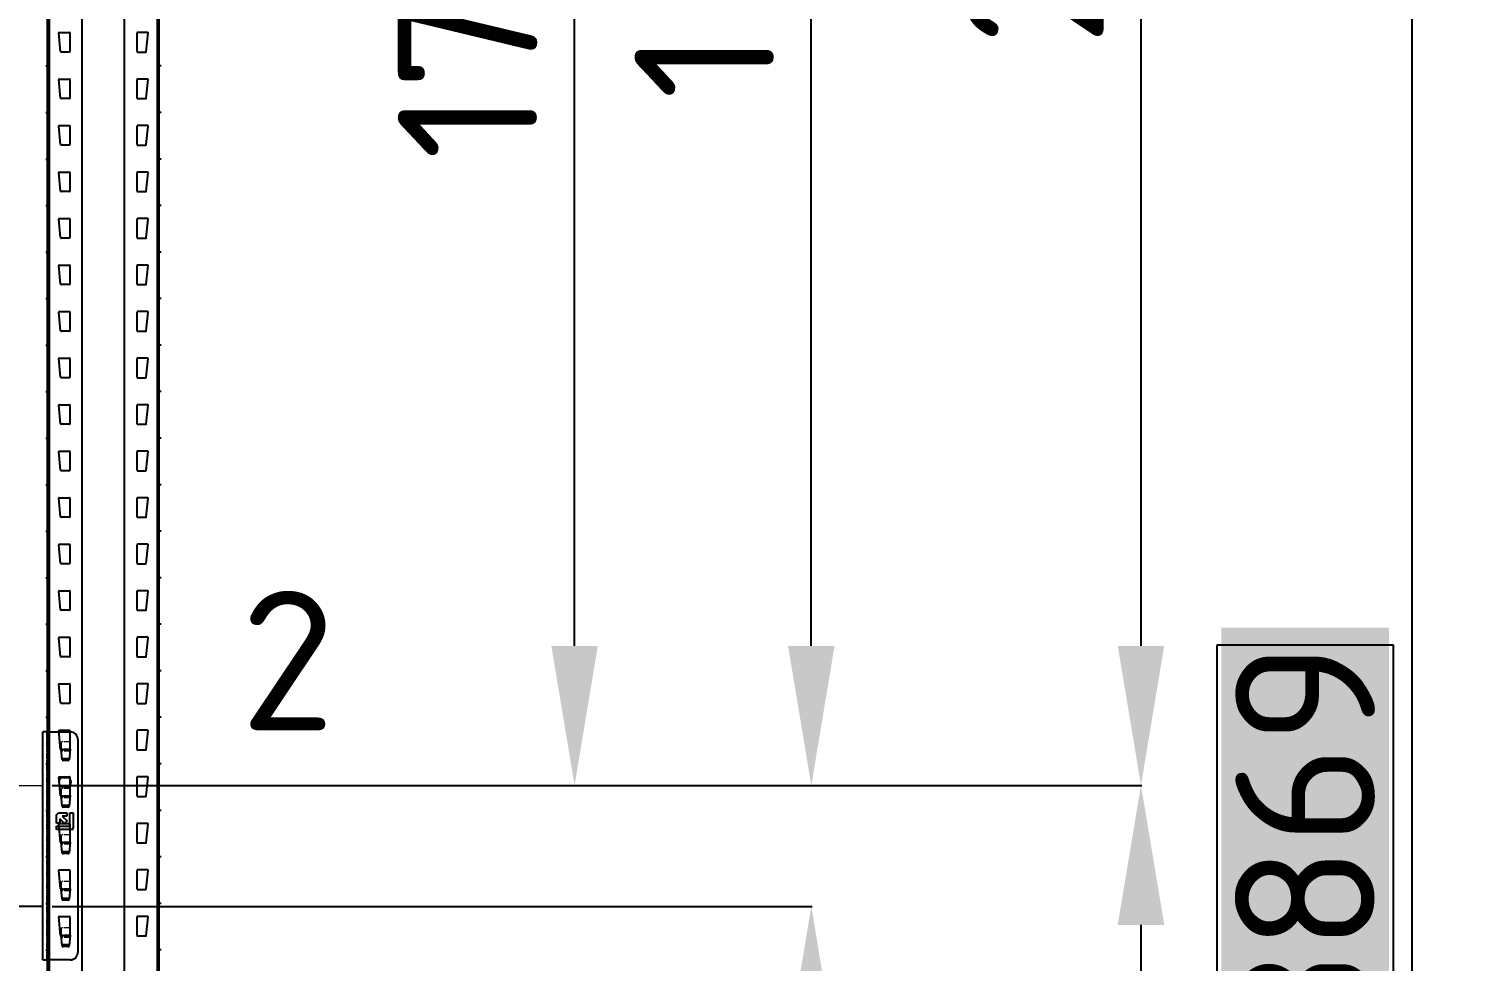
# Model space of a CAD drawing. Header units: millimetres. Extents: x 2140 to 223837, y 2113 to 170313.
# Drawn here: x 157122 to 158658, y 111532 to 112535 of the extents above; entities that cross this region are included whole.
import ezdxf

# ---------------------------------------------------------------- set-up
doc = ezdxf.new("R2010")
doc.units = ezdxf.units.MM
doc.linetypes.add('PHANTOM', pattern=[12.7, 6.35, -1.27, 1.27, -1.27, 1.27, -1.27])
doc.layers.add('0_ANNOT_Dimensions', color=7, linetype='Continuous')
doc.layers.add('2.Стойка', color=7, linetype='Continuous')
doc.layers.add('1.Балка', color=5, linetype='Continuous', lineweight=0)
doc.styles.get("Standard").update_dxf_attribs({"font": 'isocpeur.ttf'})
doc.dimstyles.new('150', dxfattribs={"dimtxt": 150, "dimasz": 150, "dimexe": 1, "dimexo": 10, "dimgap": 40, "dimtad": 1, "dimdec": 0, "dimzin": 0, "dimdsep": 46, "dimtxsty": 'Standard', "dimcen": 0.09, "dimadec": 0, "dimazin": 0, "dimtfac": 1, "dimtdec": 0, "dimtofl": 0, "dimtmove": 0, "dimatfit": 3, "dimfxl": 1, "dimtolj": 1, "dimtzin": 0, "dimarcsym": 0})
doc.dimstyles.new('150 (цвет)', dxfattribs={"dimtxt": 150, "dimasz": 150, "dimexe": 1, "dimexo": 10, "dimgap": -20, "dimtad": 1, "dimdec": 0, "dimzin": 0, "dimdsep": 46, "dimtxsty": 'Standard', "dimcen": 0.09, "dimadec": 0, "dimazin": 0, "dimtfac": 1, "dimtdec": 0, "dimtofl": 0, "dimtmove": 0, "dimatfit": 3, "dimfxl": 1, "dimtfill": 2, "dimtfillclr": 2, "dimtolj": 1, "dimtzin": 0, "dimarcsym": 0})

# ---------------------------------------------------------------- blocks, each defined once
blk = doc.blocks.new('*U494')
at = {"layer": '2.Стойка', "color": 0, "linetype": 'ByBlock'}
for p, q in [((-120, 0), (-120, 12200)), ((-118, 0), (-118, 12200)), ((-82.7, 0), (-82.7, 12200)), ((-37.3, 0), (-37.3, 12200)), ((-2, 0), (-2, 12200)), ((0, 0), (0, 12200)), ((-106.1, 2780.5), (-108, 2800.5)), ((-107.5, 2801), (-96.5, 2801)), ((-96, 2800.5), (-96, 2780.5)), ((-24, 2800.5), (-24, 2780.5)), ((-12.5, 2801), (-23.5, 2801)), ((-13.9, 2780.5), (-12, 2800.5)), ((-96.5, 2780), (-105.6, 2780)), ((-23.5, 2780), (-14.4, 2780)), ((-122, 2765), (-118, 2765)), ((-120, 2770.5), (-118, 2770.5)), ((0, 2770.5), (-2, 2770.5)), ((2, 2765), (-2, 2765)), ((-120, 2759.5), (-118, 2759.5)), ((-106.1, 2730.5), (-108, 2750.5)), ((-107.5, 2751), (-96.5, 2751)), ((-96, 2750.5), (-96, 2730.5)), ((-24, 2750.5), (-24, 2730.5)), ((-12.5, 2751), (-23.5, 2751)), ((-13.9, 2730.5), (-12, 2750.5)), ((0, 2759.5), (-2, 2759.5)), ((-120, 2720.5), (-118, 2720.5)), ((-96.5, 2730), (-105.6, 2730)), ((-23.5, 2730), (-14.4, 2730)), ((0, 2720.5), (-2, 2720.5)), ((-122, 2715), (-118, 2715)), ((-120, 2709.5), (-118, 2709.5)), ((2, 2715), (-2, 2715)), ((0, 2709.5), (-2, 2709.5)), ((-106.1, 2680.5), (-108, 2700.5)), ((-107.5, 2701), (-96.5, 2701)), ((-96, 2700.5), (-96, 2680.5)), ((-24, 2700.5), (-24, 2680.5)), ((-12.5, 2701), (-23.5, 2701)), ((-13.9, 2680.5), (-12, 2700.5)), ((-96.5, 2680), (-105.6, 2680)), ((-23.5, 2680), (-14.4, 2680)), ((-122, 2665), (-118, 2665)), ((-120, 2670.5), (-118, 2670.5)), ((-120, 2659.5), (-118, 2659.5)), ((0, 2670.5), (-2, 2670.5)), ((2, 2665), (-2, 2665)), ((0, 2659.5), (-2, 2659.5)), ((-106.1, 2630.5), (-108, 2650.5)), ((-107.5, 2651), (-96.5, 2651)), ((-96, 2650.5), (-96, 2630.5)), ((-24, 2650.5), (-24, 2630.5)), ((-12.5, 2651), (-23.5, 2651)), ((-13.9, 2630.5), (-12, 2650.5)), ((-96.5, 2630), (-105.6, 2630)), ((-23.5, 2630), (-14.4, 2630)), ((-122, 2615), (-118, 2615)), ((-120, 2620.5), (-118, 2620.5)), ((0, 2620.5), (-2, 2620.5)), ((2, 2615), (-2, 2615)), ((-120, 2609.5), (-118, 2609.5)), ((-106.1, 2580.5), (-108, 2600.5)), ((-107.5, 2601), (-96.5, 2601)), ((-96, 2600.5), (-96, 2580.5)), ((-24, 2600.5), (-24, 2580.5)), ((-12.5, 2601), (-23.5, 2601)), ((-13.9, 2580.5), (-12, 2600.5)), ((0, 2609.5), (-2, 2609.5)), ((-122, 2565), (-118, 2565)), ((-120, 2570.5), (-118, 2570.5)), ((-96.5, 2580), (-105.6, 2580)), ((-23.5, 2580), (-14.4, 2580)), ((0, 2570.5), (-2, 2570.5)), ((2, 2565), (-2, 2565)), ((-120, 2559.5), (-118, 2559.5)), ((-106.1, 2530.5), (-108, 2550.5)), ((-107.5, 2551), (-96.5, 2551)), ((-96, 2550.5), (-96, 2530.5)), ((-24, 2550.5), (-24, 2530.5)), ((-12.5, 2551), (-23.5, 2551)), ((-13.9, 2530.5), (-12, 2550.5)), ((0, 2559.5), (-2, 2559.5)), ((-120, 2520.5), (-118, 2520.5)), ((-96.5, 2530), (-105.6, 2530)), ((-23.5, 2530), (-14.4, 2530)), ((0, 2520.5), (-2, 2520.5)), ((-122, 2515), (-118, 2515)), ((-120, 2509.5), (-118, 2509.5)), ((2, 2515), (-2, 2515)), ((0, 2509.5), (-2, 2509.5)), ((-106.1, 2480.5), (-108, 2500.5)), ((-107.5, 2501), (-96.5, 2501)), ((-96, 2500.5), (-96, 2480.5)), ((-24, 2500.5), (-24, 2480.5)), ((-12.5, 2501), (-23.5, 2501)), ((-13.9, 2480.5), (-12, 2500.5)), ((-96.5, 2480), (-105.6, 2480)), ((-23.5, 2480), (-14.4, 2480)), ((-122, 2465), (-118, 2465)), ((-120, 2470.5), (-118, 2470.5)), ((-120, 2459.5), (-118, 2459.5)), ((0, 2470.5), (-2, 2470.5)), ((2, 2465), (-2, 2465)), ((0, 2459.5), (-2, 2459.5)), ((-106.1, 2430.5), (-108, 2450.5)), ((-107.5, 2451), (-96.5, 2451)), ((-96, 2450.5), (-96, 2430.5)), ((-24, 2450.5), (-24, 2430.5)), ((-12.5, 2451), (-23.5, 2451)), ((-13.9, 2430.5), (-12, 2450.5)), ((-96.5, 2430), (-105.6, 2430)), ((-23.5, 2430), (-14.4, 2430)), ((-122, 2415), (-118, 2415)), ((-120, 2420.5), (-118, 2420.5)), ((0, 2420.5), (-2, 2420.5)), ((2, 2415), (-2, 2415)), ((-120, 2409.5), (-118, 2409.5)), ((-106.1, 2380.5), (-108, 2400.5)), ((-107.5, 2401), (-96.5, 2401)), ((-96, 2400.5), (-96, 2380.5)), ((-24, 2400.5), (-24, 2380.5)), ((-12.5, 2401), (-23.5, 2401)), ((-13.9, 2380.5), (-12, 2400.5)), ((0, 2409.5), (-2, 2409.5)), ((-120, 2370.5), (-118, 2370.5)), ((-96.5, 2380), (-105.6, 2380)), ((-23.5, 2380), (-14.4, 2380)), ((0, 2370.5), (-2, 2370.5)), ((-122, 2365), (-118, 2365)), ((-120, 2359.5), (-118, 2359.5)), ((-106.1, 2330.5), (-108, 2350.5)), ((-107.5, 2351), (-96.5, 2351)), ((-96, 2350.5), (-96, 2330.5)), ((-24, 2350.5), (-24, 2330.5)), ((-12.5, 2351), (-23.5, 2351)), ((-13.9, 2330.5), (-12, 2350.5)), ((2, 2365), (-2, 2365)), ((0, 2359.5), (-2, 2359.5)), ((-120, 2320.5), (-118, 2320.5)), ((-96.5, 2330), (-105.6, 2330)), ((-23.5, 2330), (-14.4, 2330)), ((0, 2320.5), (-2, 2320.5)), ((-122, 2315), (-118, 2315)), ((-120, 2309.5), (-118, 2309.5)), ((2, 2315), (-2, 2315)), ((0, 2309.5), (-2, 2309.5)), ((-106.1, 2280.5), (-108, 2300.5)), ((-107.5, 2301), (-96.5, 2301)), ((-96, 2300.5), (-96, 2280.5)), ((-24, 2300.5), (-24, 2280.5)), ((-12.5, 2301), (-23.5, 2301)), ((-13.9, 2280.5), (-12, 2300.5)), ((-96.5, 2280), (-105.6, 2280)), ((-23.5, 2280), (-14.4, 2280)), ((-122, 2265), (-118, 2265)), ((-120, 2270.5), (-118, 2270.5)), ((-120, 2259.5), (-118, 2259.5)), ((0, 2270.5), (-2, 2270.5)), ((2, 2265), (-2, 2265)), ((0, 2259.5), (-2, 2259.5)), ((-106.1, 2230.5), (-108, 2250.5)), ((-107.5, 2251), (-96.5, 2251)), ((-96, 2250.5), (-96, 2230.5)), ((-24, 2250.5), (-24, 2230.5)), ((-12.5, 2251), (-23.5, 2251)), ((-13.9, 2230.5), (-12, 2250.5)), ((-96.5, 2230), (-105.6, 2230)), ((-23.5, 2230), (-14.4, 2230)), ((-122, 2215), (-118, 2215)), ((-120, 2220.5), (-118, 2220.5)), ((0, 2220.5), (-2, 2220.5)), ((2, 2215), (-2, 2215)), ((-120, 2209.5), (-118, 2209.5)), ((-106.1, 2180.5), (-108, 2200.5)), ((-107.5, 2201), (-96.5, 2201)), ((-96, 2200.5), (-96, 2180.5)), ((-24, 2200.5), (-24, 2180.5)), ((-12.5, 2201), (-23.5, 2201)), ((-13.9, 2180.5), (-12, 2200.5)), ((0, 2209.5), (-2, 2209.5)), ((-120, 2170.5), (-118, 2170.5)), ((-96.5, 2180), (-105.6, 2180)), ((-23.5, 2180), (-14.4, 2180)), ((0, 2170.5), (-2, 2170.5)), ((-122, 2165), (-118, 2165)), ((-120, 2159.5), (-118, 2159.5)), ((-106.1, 2130.5), (-108, 2150.5)), ((-107.5, 2151), (-96.5, 2151)), ((-96, 2150.5), (-96, 2130.5)), ((-24, 2150.5), (-24, 2130.5)), ((-12.5, 2151), (-23.5, 2151)), ((-13.9, 2130.5), (-12, 2150.5)), ((2, 2165), (-2, 2165)), ((0, 2159.5), (-2, 2159.5)), ((-120, 2120.5), (-118, 2120.5)), ((-96.5, 2130), (-105.6, 2130)), ((-23.5, 2130), (-14.4, 2130)), ((0, 2120.5), (-2, 2120.5)), ((-122, 2115), (-118, 2115)), ((-120, 2109.5), (-118, 2109.5)), ((2, 2115), (-2, 2115)), ((0, 2109.5), (-2, 2109.5)), ((-106.1, 2080.5), (-108, 2100.5)), ((-107.5, 2101), (-96.5, 2101)), ((-96, 2100.5), (-96, 2080.5)), ((-24, 2100.5), (-24, 2080.5)), ((-12.5, 2101), (-23.5, 2101)), ((-13.9, 2080.5), (-12, 2100.5)), ((-96.5, 2080), (-105.6, 2080)), ((-23.5, 2080), (-14.4, 2080)), ((-122, 2065), (-118, 2065)), ((-120, 2070.5), (-118, 2070.5)), ((-120, 2059.5), (-118, 2059.5)), ((0, 2070.5), (-2, 2070.5)), ((2, 2065), (-2, 2065)), ((0, 2059.5), (-2, 2059.5)), ((-106.1, 2030.5), (-108, 2050.5)), ((-107.5, 2051), (-96.5, 2051)), ((-96, 2050.5), (-96, 2030.5)), ((-24, 2050.5), (-24, 2030.5)), ((-12.5, 2051), (-23.5, 2051)), ((-13.9, 2030.5), (-12, 2050.5)), ((-96.5, 2030), (-105.6, 2030)), ((-23.5, 2030), (-14.4, 2030)), ((-122, 2015), (-118, 2015)), ((-120, 2020.5), (-118, 2020.5)), ((0, 2020.5), (-2, 2020.5)), ((2, 2015), (-2, 2015)), ((-120, 2009.5), (-118, 2009.5)), ((-106.1, 1980.5), (-108, 2000.5)), ((-107.5, 2001), (-96.5, 2001)), ((-96, 2000.5), (-96, 1980.5)), ((-24, 2000.5), (-24, 1980.5)), ((-12.5, 2001), (-23.5, 2001)), ((-13.9, 1980.5), (-12, 2000.5)), ((0, 2009.5), (-2, 2009.5)), ((-120, 1970.5), (-118, 1970.5)), ((-96.5, 1980), (-105.6, 1980)), ((-23.5, 1980), (-14.4, 1980)), ((0, 1970.5), (-2, 1970.5)), ((-122, 1965), (-118, 1965)), ((-120, 1959.5), (-118, 1959.5)), ((-107.5, 1951), (-96.5, 1951)), ((-12.5, 1951), (-23.5, 1951)), ((2, 1965), (-2, 1965)), ((0, 1959.5), (-2, 1959.5)), ((-106.1, 1930.5), (-108, 1950.5)), ((-96, 1950.5), (-96, 1930.5)), ((-24, 1950.5), (-24, 1930.5)), ((-13.9, 1930.5), (-12, 1950.5)), ((-120, 1920.5), (-118, 1920.5)), ((-96.5, 1930), (-105.6, 1930)), ((-23.5, 1930), (-14.4, 1930)), ((0, 1920.5), (-2, 1920.5)), ((-122, 1915), (-118, 1915)), ((-120, 1909.5), (-118, 1909.5)), ((2, 1915), (-2, 1915)), ((0, 1909.5), (-2, 1909.5)), ((-106.1, 1880.5), (-108, 1900.5)), ((-107.5, 1901), (-96.5, 1901)), ((-96, 1900.5), (-96, 1880.5)), ((-24, 1900.5), (-24, 1880.5)), ((-12.5, 1901), (-23.5, 1901)), ((-13.9, 1880.5), (-12, 1900.5)), ((-96.5, 1880), (-105.6, 1880)), ((-23.5, 1880), (-14.4, 1880)), ((-122, 1865), (-118, 1865)), ((-120, 1870.5), (-118, 1870.5)), ((-120, 1859.5), (-118, 1859.5)), ((0, 1870.5), (-2, 1870.5)), ((2, 1865), (-2, 1865)), ((0, 1859.5), (-2, 1859.5)), ((-106.1, 1830.5), (-108, 1850.5)), ((-107.5, 1851), (-96.5, 1851)), ((-96, 1850.5), (-96, 1830.5)), ((-24, 1850.5), (-24, 1830.5)), ((-12.5, 1851), (-23.5, 1851)), ((-13.9, 1830.5), (-12, 1850.5)), ((-96.5, 1830), (-105.6, 1830)), ((-23.5, 1830), (-14.4, 1830)), ((-122, 1815), (-118, 1815)), ((-120, 1820.5), (-118, 1820.5)), ((0, 1820.5), (-2, 1820.5)), ((2, 1815), (-2, 1815)), ((-120, 1809.5), (-118, 1809.5)), ((0, 1809.5), (-2, 1809.5))]:
    blk.add_line(p, q, dxfattribs=at)
for centre, start, end in [((-107.5, 2800.5), 90, 185.4403), ((-96.5, 2800.5), 0, 90), ((-23.5, 2800.5), 90, 180), ((-12.5, 2800.5), 354.5597, 90), ((-105.6, 2780.5), 185.4403, 270), ((-96.5, 2780.5), 270, 0), ((-23.5, 2780.5), 180, 270), ((-14.4, 2780.5), 270, 354.5597), ((-107.5, 2750.5), 90, 185.4403), ((-96.5, 2750.5), 0, 90), ((-23.5, 2750.5), 90, 180), ((-12.5, 2750.5), 354.5597, 90), ((-105.6, 2730.5), 185.4403, 270), ((-96.5, 2730.5), 270, 0), ((-23.5, 2730.5), 180, 270), ((-14.4, 2730.5), 270, 354.5597), ((-107.5, 2700.5), 90, 185.4403), ((-96.5, 2700.5), 0, 90), ((-23.5, 2700.5), 90, 180), ((-12.5, 2700.5), 354.5597, 90), ((-105.6, 2680.5), 185.4403, 270), ((-96.5, 2680.5), 270, 0), ((-23.5, 2680.5), 180, 270), ((-14.4, 2680.5), 270, 354.5597), ((-107.5, 2650.5), 90, 185.4403), ((-96.5, 2650.5), 0, 90), ((-23.5, 2650.5), 90, 180), ((-12.5, 2650.5), 354.5597, 90), ((-105.6, 2630.5), 185.4403, 270), ((-96.5, 2630.5), 270, 0), ((-23.5, 2630.5), 180, 270), ((-14.4, 2630.5), 270, 354.5597), ((-107.5, 2600.5), 90, 185.4403), ((-96.5, 2600.5), 0, 90), ((-23.5, 2600.5), 90, 180), ((-12.5, 2600.5), 354.5597, 90), ((-105.6, 2580.5), 185.4403, 270), ((-96.5, 2580.5), 270, 0), ((-23.5, 2580.5), 180, 270), ((-14.4, 2580.5), 270, 354.5597), ((-107.5, 2550.5), 90, 185.4403), ((-96.5, 2550.5), 0, 90), ((-23.5, 2550.5), 90, 180), ((-12.5, 2550.5), 354.5597, 90), ((-105.6, 2530.5), 185.4403, 270), ((-96.5, 2530.5), 270, 0), ((-23.5, 2530.5), 180, 270), ((-14.4, 2530.5), 270, 354.5597), ((-107.5, 2500.5), 90, 185.4403), ((-96.5, 2500.5), 0, 90), ((-23.5, 2500.5), 90, 180), ((-12.5, 2500.5), 354.5597, 90), ((-105.6, 2480.5), 185.4403, 270), ((-96.5, 2480.5), 270, 0), ((-23.5, 2480.5), 180, 270), ((-14.4, 2480.5), 270, 354.5597), ((-107.5, 2450.5), 90, 185.4403), ((-96.5, 2450.5), 0, 90), ((-23.5, 2450.5), 90, 180), ((-12.5, 2450.5), 354.5597, 90), ((-105.6, 2430.5), 185.4403, 270), ((-96.5, 2430.5), 270, 0), ((-23.5, 2430.5), 180, 270), ((-14.4, 2430.5), 270, 354.5597), ((-107.5, 2400.5), 90, 185.4403), ((-96.5, 2400.5), 0, 90), ((-23.5, 2400.5), 90, 180), ((-12.5, 2400.5), 354.5597, 90), ((-105.6, 2380.5), 185.4403, 270), ((-96.5, 2380.5), 270, 0), ((-23.5, 2380.5), 180, 270), ((-14.4, 2380.5), 270, 354.5597), ((-107.5, 2350.5), 90, 185.4403), ((-96.5, 2350.5), 0, 90), ((-23.5, 2350.5), 90, 180), ((-12.5, 2350.5), 354.5597, 90), ((-105.6, 2330.5), 185.4403, 270), ((-96.5, 2330.5), 270, 0), ((-23.5, 2330.5), 180, 270), ((-14.4, 2330.5), 270, 354.5597), ((-107.5, 2300.5), 90, 185.4403), ((-96.5, 2300.5), 0, 90), ((-23.5, 2300.5), 90, 180), ((-12.5, 2300.5), 354.5597, 90), ((-105.6, 2280.5), 185.4403, 270), ((-96.5, 2280.5), 270, 0), ((-23.5, 2280.5), 180, 270), ((-14.4, 2280.5), 270, 354.5597), ((-107.5, 2250.5), 90, 185.4403), ((-96.5, 2250.5), 0, 90), ((-23.5, 2250.5), 90, 180), ((-12.5, 2250.5), 354.5597, 90), ((-105.6, 2230.5), 185.4403, 270), ((-96.5, 2230.5), 270, 0), ((-23.5, 2230.5), 180, 270), ((-14.4, 2230.5), 270, 354.5597), ((-107.5, 2200.5), 90, 185.4403), ((-96.5, 2200.5), 0, 90), ((-23.5, 2200.5), 90, 180), ((-12.5, 2200.5), 354.5597, 90), ((-105.6, 2180.5), 185.4403, 270), ((-96.5, 2180.5), 270, 0), ((-23.5, 2180.5), 180, 270), ((-14.4, 2180.5), 270, 354.5597), ((-107.5, 2150.5), 90, 185.4403), ((-96.5, 2150.5), 0, 90), ((-23.5, 2150.5), 90, 180), ((-12.5, 2150.5), 354.5597, 90), ((-105.6, 2130.5), 185.4403, 270), ((-96.5, 2130.5), 270, 0), ((-23.5, 2130.5), 180, 270), ((-14.4, 2130.5), 270, 354.5597), ((-107.5, 2100.5), 90, 185.4403), ((-96.5, 2100.5), 0, 90), ((-23.5, 2100.5), 90, 180), ((-12.5, 2100.5), 354.5597, 90), ((-105.6, 2080.5), 185.4403, 270), ((-96.5, 2080.5), 270, 0), ((-23.5, 2080.5), 180, 270), ((-14.4, 2080.5), 270, 354.5597), ((-107.5, 2050.5), 90, 185.4403), ((-96.5, 2050.5), 0, 90), ((-23.5, 2050.5), 90, 180), ((-12.5, 2050.5), 354.5597, 90), ((-105.6, 2030.5), 185.4403, 270), ((-96.5, 2030.5), 270, 0), ((-23.5, 2030.5), 180, 270), ((-14.4, 2030.5), 270, 354.5597), ((-107.5, 2000.5), 90, 185.4403), ((-96.5, 2000.5), 0, 90), ((-23.5, 2000.5), 90, 180), ((-12.5, 2000.5), 354.5597, 90), ((-105.6, 1980.5), 185.4403, 270), ((-96.5, 1980.5), 270, 0), ((-23.5, 1980.5), 180, 270), ((-14.4, 1980.5), 270, 354.5597), ((-107.5, 1950.5), 90, 185.4403), ((-96.5, 1950.5), 0, 90), ((-23.5, 1950.5), 90, 180), ((-12.5, 1950.5), 354.5597, 90), ((-105.6, 1930.5), 185.4403, 270), ((-96.5, 1930.5), 270, 0), ((-23.5, 1930.5), 180, 270), ((-14.4, 1930.5), 270, 354.5597), ((-107.5, 1900.5), 90, 185.4403), ((-96.5, 1900.5), 0, 90), ((-23.5, 1900.5), 90, 180), ((-12.5, 1900.5), 354.5597, 90), ((-105.6, 1880.5), 185.4403, 270), ((-96.5, 1880.5), 270, 0), ((-23.5, 1880.5), 180, 270), ((-14.4, 1880.5), 270, 354.5597), ((-107.5, 1850.5), 90, 185.4403), ((-96.5, 1850.5), 0, 90), ((-23.5, 1850.5), 90, 180), ((-12.5, 1850.5), 354.5597, 90), ((-105.6, 1830.5), 185.4403, 270), ((-96.5, 1830.5), 270, 0), ((-23.5, 1830.5), 180, 270), ((-14.4, 1830.5), 270, 354.5597)]:
    blk.add_arc(centre, 0.5, start, end, dxfattribs=at)
blk = doc.blocks.new('*D517')
at = {"layer": '0_ANNOT_Dimensions', "color": 0, "lineweight": -2, "transparency": 16777216}
for p, q in [((157147.2, 111591.3), (157964.1, 111591.3)), ((157963.1, 109872.5), (157963.1, 111441.3)), ((157212.2, 109722.5), (157964.1, 109722.5))]:
    blk.add_line(p, q, dxfattribs=at)
at = {"layer": '0_ANNOT_Dimensions', "color": 0, "transparency": 16777216}
for points in [[(157938.1, 111441.3), (157988.1, 111441.3), (157963.1, 111591.3)], [(157938.1, 109872.5), (157988.1, 109872.5), (157963.1, 109722.5)]]:
    blk.add_solid(points, dxfattribs=at)
at = {"layer": 'Defpoints', "color": 0, "transparency": 16777216}
for p in [(157137.2, 111591.3), (157963.1, 111591.3), (157202.2, 109722.5)]:
    blk.add_point(p, dxfattribs=at)
at = {"layer": '0_ANNOT_Dimensions', "color": 0, "transparency": 16777216, "insert": (157848.1, 110656.9), "char_height": 150, "attachment_point": 5, "rotation": 90}
blk.add_mtext('\\A1;1869', dxfattribs=at)
blk = doc.blocks.new('*D518')
at = {"layer": '0_ANNOT_Dimensions', "color": 0, "lineweight": -2, "transparency": 16777216}
for p, q in [((157147.2, 111721.3), (158318.5, 111721.3)), ((158317.5, 109872.5), (158317.5, 111571.3)), ((157285.2, 109722.5), (158318.5, 109722.5))]:
    blk.add_line(p, q, dxfattribs=at)
at = {"layer": '0_ANNOT_Dimensions', "color": 0, "transparency": 16777216}
for points in [[(158292.5, 111571.3), (158342.5, 111571.3), (158317.5, 111721.3)], [(158292.5, 109872.5), (158342.5, 109872.5), (158317.5, 109722.5)]]:
    blk.add_solid(points, dxfattribs=at)
at = {"layer": 'Defpoints', "color": 0, "transparency": 16777216}
for p in [(157137.2, 111721.3), (158317.5, 111721.3), (157275.2, 109722.5)]:
    blk.add_point(p, dxfattribs=at)
at = {"layer": '0_ANNOT_Dimensions', "color": 0, "transparency": 16777216, "insert": (158202.5, 110721.9), "char_height": 150, "attachment_point": 5, "rotation": 90}
blk.add_mtext('\\A1;1999', dxfattribs=at)
blk = doc.blocks.new('*D522')
at = {"layer": '0_ANNOT_Dimensions', "color": 0, "lineweight": -2, "transparency": 16777216}
for p, q in [((157147.2, 113591.3), (158609.9, 113591.3)), ((158608.9, 109872.5), (158608.9, 113441.3)), ((158588.9, 111871.9), (158398.9, 111871.9)), ((158398.9, 111871.9), (158398.9, 111441.9)), ((158588.9, 111441.9), (158588.9, 111871.9)), ((158398.9, 111441.9), (158588.9, 111441.9)), ((157285.2, 109722.5), (158609.9, 109722.5))]:
    blk.add_line(p, q, dxfattribs=at)
at = {"layer": '0_ANNOT_Dimensions', "color": 0, "transparency": 16777216}
for points in [[(158583.9, 113441.3), (158633.9, 113441.3), (158608.9, 113591.3)], [(158583.9, 109872.5), (158633.9, 109872.5), (158608.9, 109722.5)]]:
    blk.add_solid(points, dxfattribs=at)
at = {"layer": 'Defpoints', "color": 0, "transparency": 16777216}
for p in [(157137.2, 113591.3), (158608.9, 113591.3), (157275.2, 109722.5)]:
    blk.add_point(p, dxfattribs=at)
at = {"layer": '0_ANNOT_Dimensions', "color": 0, "transparency": 16777216, "insert": (158493.9, 111656.9), "char_height": 150, "attachment_point": 5, "rotation": 90, "bg_fill": 1, "box_fill_scale": 1.1, "bg_fill_color": 2, "bg_fill_transparency": 0}
blk.add_mtext('\\A1;3869', dxfattribs=at)
blk = doc.blocks.new('*D523')
at = {"layer": '0_ANNOT_Dimensions', "color": 0, "lineweight": -2, "transparency": 16777216}
for p, q in [((157147.2, 115721.3), (158888.3, 115721.3)), ((158887.3, 109872.5), (158887.3, 115571.3)), ((157811.8, 109722.5), (158888.3, 109722.5))]:
    blk.add_line(p, q, dxfattribs=at)
at = {"layer": '0_ANNOT_Dimensions', "color": 0, "transparency": 16777216}
for points in [[(158862.3, 115571.3), (158912.3, 115571.3), (158887.3, 115721.3)], [(158862.3, 109872.5), (158912.3, 109872.5), (158887.3, 109722.5)]]:
    blk.add_solid(points, dxfattribs=at)
at = {"layer": 'Defpoints', "color": 0, "transparency": 16777216}
for p in [(157137.2, 115721.3), (158887.3, 115721.3), (157801.8, 109722.5)]:
    blk.add_point(p, dxfattribs=at)
at = {"layer": '0_ANNOT_Dimensions', "color": 0, "transparency": 16777216, "insert": (158772.3, 112721.9), "char_height": 150, "attachment_point": 5, "rotation": 90}
blk.add_mtext('\\A1;5999', dxfattribs=at)
blk = doc.blocks.new('*D524')
at = {"layer": '0_ANNOT_Dimensions', "color": 0, "lineweight": -2, "transparency": 16777216}
for p, q in [((157147.2, 117591.3), (159175.1, 117591.3)), ((159174.1, 109872.5), (159174.1, 117441.3)), ((159154.1, 113871.9), (158964.1, 113871.9)), ((158964.1, 113871.9), (158964.1, 113441.9)), ((159154.1, 113441.9), (159154.1, 113871.9)), ((158964.1, 113441.9), (159154.1, 113441.9)), ((157285.2, 109722.5), (159175.1, 109722.5))]:
    blk.add_line(p, q, dxfattribs=at)
at = {"layer": '0_ANNOT_Dimensions', "color": 0, "transparency": 16777216}
for points in [[(159149.1, 117441.3), (159199.1, 117441.3), (159174.1, 117591.3)], [(159149.1, 109872.5), (159199.1, 109872.5), (159174.1, 109722.5)]]:
    blk.add_solid(points, dxfattribs=at)
at = {"layer": 'Defpoints', "color": 0, "transparency": 16777216}
for p in [(157137.2, 117591.3), (159174.1, 117591.3), (157275.2, 109722.5)]:
    blk.add_point(p, dxfattribs=at)
at = {"layer": '0_ANNOT_Dimensions', "color": 0, "transparency": 16777216, "insert": (159059.1, 113656.9), "char_height": 150, "attachment_point": 5, "rotation": 90, "bg_fill": 1, "box_fill_scale": 1.1, "bg_fill_color": 2, "bg_fill_transparency": 0}
blk.add_mtext('\\A1;7869', dxfattribs=at)
blk = doc.blocks.new('*D525')
at = {"layer": '0_ANNOT_Dimensions', "color": 0, "lineweight": -2, "transparency": 16777216}
for p, q in [((157147.2, 119721.3), (159471.9, 119721.3)), ((159470.9, 109872.5), (159470.9, 119571.3)), ((157285.2, 109722.5), (159471.9, 109722.5))]:
    blk.add_line(p, q, dxfattribs=at)
at = {"layer": '0_ANNOT_Dimensions', "color": 0, "transparency": 16777216}
for points in [[(159445.9, 119571.3), (159495.9, 119571.3), (159470.9, 119721.3)], [(159445.9, 109872.5), (159495.9, 109872.5), (159470.9, 109722.5)]]:
    blk.add_solid(points, dxfattribs=at)
at = {"layer": 'Defpoints', "color": 0, "transparency": 16777216}
for p in [(157137.2, 119721.3), (159470.9, 119721.3), (157275.2, 109722.5)]:
    blk.add_point(p, dxfattribs=at)
at = {"layer": '0_ANNOT_Dimensions', "color": 0, "transparency": 16777216, "insert": (159355.9, 114721.9), "char_height": 150, "attachment_point": 5, "rotation": 90}
blk.add_mtext('\\A1;9999', dxfattribs=at)
blk = doc.blocks.new('*D528')
at = {"layer": '0_ANNOT_Dimensions', "color": 0, "lineweight": -2, "transparency": 16777216}
for p, q in [((157147.2, 113591.3), (157964.1, 113591.3)), ((157963.1, 111871.3), (157963.1, 113441.3)), ((157147.2, 111721.3), (157964.1, 111721.3))]:
    blk.add_line(p, q, dxfattribs=at)
at = {"layer": '0_ANNOT_Dimensions', "color": 0, "transparency": 16777216}
for points in [[(157938.1, 113441.3), (157988.1, 113441.3), (157963.1, 113591.3)], [(157938.1, 111871.3), (157988.1, 111871.3), (157963.1, 111721.3)]]:
    blk.add_solid(points, dxfattribs=at)
at = {"layer": 'Defpoints', "color": 0, "transparency": 16777216}
for p in [(157137.2, 113591.3), (157963.1, 113591.3), (157137.2, 111721.3)]:
    blk.add_point(p, dxfattribs=at)
at = {"layer": '0_ANNOT_Dimensions', "color": 0, "transparency": 16777216, "insert": (157848.1, 112656.3), "char_height": 150, "attachment_point": 5, "rotation": 90}
blk.add_mtext('\\A1;1870', dxfattribs=at)
blk = doc.blocks.new('*D529')
at = {"layer": '0_ANNOT_Dimensions', "color": 0, "lineweight": -2, "transparency": 16777216}
for p, q in [((157147.2, 113721.3), (158318.5, 113721.3)), ((158317.5, 111871.3), (158317.5, 113571.3)), ((157147.2, 111721.3), (158318.5, 111721.3))]:
    blk.add_line(p, q, dxfattribs=at)
at = {"layer": '0_ANNOT_Dimensions', "color": 0, "transparency": 16777216}
for points in [[(158292.5, 113571.3), (158342.5, 113571.3), (158317.5, 113721.3)], [(158292.5, 111871.3), (158342.5, 111871.3), (158317.5, 111721.3)]]:
    blk.add_solid(points, dxfattribs=at)
at = {"layer": 'Defpoints', "color": 0, "transparency": 16777216}
for p in [(157137.2, 113721.3), (158317.5, 113721.3), (157137.2, 111721.3)]:
    blk.add_point(p, dxfattribs=at)
at = {"layer": '0_ANNOT_Dimensions', "color": 0, "transparency": 16777216, "insert": (158202.5, 112721.3), "char_height": 150, "attachment_point": 5, "rotation": 90}
blk.add_mtext('\\A1;2000', dxfattribs=at)
blk = doc.blocks.new('*D852')
at = {"layer": '0_ANNOT_Dimensions', "color": 0, "lineweight": -2, "transparency": 16777216}
for p, q in [((157147.2, 113463.8), (157709.6, 113463.8)), ((157708.6, 111871.3), (157708.6, 113313.8)), ((157147.2, 111721.3), (157709.6, 111721.3))]:
    blk.add_line(p, q, dxfattribs=at)
at = {"layer": '0_ANNOT_Dimensions', "color": 0, "transparency": 16777216}
for points in [[(157683.6, 113313.8), (157733.6, 113313.8), (157708.6, 113463.8)], [(157683.6, 111871.3), (157733.6, 111871.3), (157708.6, 111721.3)]]:
    blk.add_solid(points, dxfattribs=at)
at = {"layer": 'Defpoints', "color": 0, "transparency": 16777216}
for p in [(157137.2, 113463.8), (157708.6, 113463.8), (157137.2, 111721.3)]:
    blk.add_point(p, dxfattribs=at)
at = {"layer": '0_ANNOT_Dimensions', "color": 0, "transparency": 16777216, "insert": (157593.6, 112592.6), "char_height": 150, "attachment_point": 5, "rotation": 90}
blk.add_mtext('\\A1;1743', dxfattribs=at)
blk = doc.blocks.new('*U432')
at = {"layer": '1.Балка', "color": 0, "linetype": 'Continuous', "lineweight": 25}
for p, q in [((2705, -210.7), (2705, 34.3)), ((2712.5, 34.3), (2705, 34.3)), ((2712.5, 34.3), (2734.5, 34.3)), ((2724.6, 15.8), (2724.6, 23.6)), ((2725.6, 4.4), (2724.6, 15.8)), ((2734.2, 15.8), (2733.2, 4.4)), ((2734.2, 15.8), (2734.2, 23.6)), ((2742.5, 26.3), (2742.5, -202.7)), ((2732.4, 5.3), (2726.4, 5.3)), ((2732.2, 3.5), (2726.6, 3.5)), ((2724.9, -14.7), (2732.5, -14.7)), ((2724.6, -34.2), (2724.6, -26.4)), ((2732.5, -24.7), (2724.9, -24.7)), ((2734.2, -34.2), (2734.2, -26.4)), ((2725.6, -45.6), (2724.6, -34.2)), ((2732.4, -44.7), (2726.4, -44.7)), ((2734.2, -34.2), (2733.2, -45.6)), ((2719.5, -54.9), (2721.8, -52.7)), ((2719.5, -63.9), (2719.5, -54.9)), ((2721.8, -52.7), (2730.8, -52.7)), ((2728, -64), (2723, -59)), ((2723, -59), (2723, -63.9)), ((2725.8, -56.2), (2730.9, -61.2)), ((2730.8, -56.2), (2725.8, -56.2)), ((2732.2, -46.5), (2726.6, -46.5)), ((2730.9, -61.2), (2728, -64)), ((2730.8, -52.7), (2730.8, -56.2)), ((2733.8, -66.9), (2733.8, -52.7)), ((2733.8, -52.7), (2737.5, -52.7)), ((2737.5, -52.7), (2737.5, -69.2)), ((2723, -63.9), (2719.5, -63.9)), ((2719.5, -70.7), (2719.5, -66.9)), ((2719.5, -66.9), (2733.8, -66.9)), ((2736, -70.7), (2719.5, -70.7)), ((2724.6, -84.2), (2724.6, -76.4)), ((2734.2, -84.2), (2734.2, -76.4)), ((2725.6, -95.6), (2724.6, -84.2)), ((2734.2, -84.2), (2733.2, -95.6)), ((2732.4, -94.7), (2726.4, -94.7)), ((2732.2, -96.5), (2726.6, -96.5)), ((2724.6, -134.2), (2724.6, -126.4)), ((2725.6, -145.6), (2724.6, -134.2)), ((2734.2, -134.2), (2733.2, -145.6)), ((2734.2, -134.2), (2734.2, -126.4)), ((2705, -153.2), (5, -153.2)), ((2732.4, -144.7), (2726.4, -144.7)), ((2732.2, -146.5), (2726.6, -146.5)), ((2724.6, -184.2), (2724.6, -176.4)), ((2725.6, -195.6), (2724.6, -184.2)), ((2734.2, -184.2), (2733.2, -195.6)), ((2734.2, -184.2), (2734.2, -176.4)), ((2732.4, -194.7), (2726.4, -194.7)), ((2732.2, -196.5), (2726.6, -196.5)), ((2705, -210.7), (2712.5, -210.7)), ((2734.5, -210.7), (2712.5, -210.7))]:
    blk.add_line(p, q, dxfattribs=at)
at = {"layer": '1.Балка', "color": 0, "linetype": 'PHANTOM', "lineweight": 18}
for p, q in [((2709, -210.7), (2709, 34.3)), ((2734.2, 23.6), (2724.6, 23.6)), ((2734.2, 15.7), (2724.6, 15.7)), ((2734.1, 14.7), (2724.7, 14.7)), ((2734, 13.5), (2724.8, 13.5)), ((2734.2, -26.4), (2724.6, -26.4)), ((2734.2, -34.3), (2724.6, -34.3)), ((2734.1, -35.3), (2724.7, -35.3)), ((2734, -36.5), (2724.8, -36.5)), ((2734.2, -76.4), (2724.6, -76.4)), ((2734.2, -84.3), (2724.6, -84.3)), ((2734.1, -85.3), (2724.7, -85.3)), ((2734, -86.5), (2724.8, -86.5)), ((2734.2, -126.4), (2724.6, -126.4)), ((2734.2, -134.3), (2724.6, -134.3)), ((2734.1, -135.3), (2724.7, -135.3)), ((2734, -136.5), (2724.8, -136.5)), ((2734.2, -176.4), (2724.6, -176.4)), ((2734.2, -184.3), (2724.6, -184.3)), ((2734.1, -185.3), (2724.7, -185.3)), ((2734, -186.5), (2724.8, -186.5))]:
    blk.add_line(p, q, dxfattribs=at)
at = {"layer": '1.Балка', "color": 0}
blk.add_line((5, -23.2), (2705, -23.2), dxfattribs=at)
at = {"layer": '1.Балка', "color": 0, "linetype": 'Continuous', "lineweight": 25}
for centre, radius, start, end in [((2734.5, 26.3), 8, 0.0004, 89.9997), ((2726.4, 6.3), 0.99, 185.9117, 270.8038), ((2726.6, 4.5), 1.03, 183.6643, 268.5085), ((2726.6, 4.5), 1, 185.0015, 269.9986), ((2732.2, 4.5), 1.03, 271.4915, 356.3357), ((2732.2, 4.5), 1, 269.9955, 355.0045), ((2732.4, 6.3), 0.99, 269.1962, 354.0883), ((2728.2, -19.7), 6, 123.5568, 236.4432), ((2729.2, -19.7), 6, 303.5568, 56.4432), ((2726.4, -43.7), 0.99, 185.9116, 270.8034), ((2726.6, -45.5), 1.03, 183.6646, 268.5085), ((2726.6, -45.5), 1, 185.0015, 269.9986), ((2732.2, -45.5), 1.03, 271.4915, 356.3354), ((2732.2, -45.5), 1, 269.9955, 355.0045), ((2732.4, -43.7), 0.99, 269.1966, 354.0884), ((2736, -69.2), 1.5, 270, 359.9996), ((2726.4, -93.7), 0.99, 185.9118, 270.8034), ((2726.6, -95.5), 1.03, 183.6645, 268.5084), ((2726.6, -95.5), 1, 185.0015, 269.9986), ((2732.2, -95.5), 1.03, 271.4916, 356.3355), ((2732.2, -95.5), 1, 269.9955, 355.0044), ((2732.4, -93.7), 0.99, 269.1966, 354.0882), ((2726.4, -143.7), 0.99, 185.9119, 270.8034), ((2726.6, -145.5), 1.03, 183.6645, 268.5083), ((2726.6, -145.5), 1, 185.0015, 269.9986), ((2732.2, -145.5), 1.03, 271.4917, 356.3355), ((2732.2, -145.5), 1, 269.9955, 355.0045), ((2732.4, -143.7), 0.99, 269.1966, 354.0881), ((2726.4, -193.7), 0.99, 185.9116, 270.8034), ((2726.6, -195.5), 1.03, 183.6643, 268.5085), ((2726.6, -195.5), 1, 185.0015, 269.9986), ((2732.2, -195.5), 1.03, 271.4915, 356.3357), ((2732.2, -195.5), 1, 269.9955, 355.0045), ((2732.4, -193.7), 0.99, 269.1966, 354.0884), ((2734.5, -202.7), 8, 270.0003, 359.9996)]:
    blk.add_arc(centre, radius, start, end, dxfattribs=at)

msp = doc.modelspace()

# ---------------------------------------------------------------- block references
at = {"layer": '1.Балка', "color": 1}
msp.add_blockref('*U432', (154432.2, 111744.5), dxfattribs=at)
at = {"layer": '2.Стойка', "color": 0}
msp.add_blockref('*U494', (157262.2, 109729.5), dxfattribs=at)

# ---------------------------------------------------------------- texts
at = {"layer": '0_ANNOT_Dimensions', "insert": (157400.4, 111855.4), "char_height": 150, "attachment_point": 5}
msp.add_mtext('\\A1;2', dxfattribs=at)

# ---------------------------------------------------------------- dimensions: what is measured, and where the dimension line sits
at = {"layer": '0_ANNOT_Dimensions'}
for base, p1, p2, picture, middle in [((159470.9, 119721.3), (157275.2, 109722.5), (157137.2, 119721.3), '*D525', (159355.9, 114721.9)), ((158887.3, 115721.3), (157801.8, 109722.5), (157137.2, 115721.3), '*D523', (158772.3, 112721.9)), ((158317.5, 113721.3), (157137.2, 111721.3), (157137.2, 113721.3), '*D529', (158202.5, 112721.3)), ((158317.5, 111721.3), (157275.2, 109722.5), (157137.2, 111721.3), '*D518', (158202.5, 110721.9))]:
    dim = msp.add_linear_dim(base=base, p1=p1, p2=p2, angle=90, dimstyle='150', dxfattribs=at)
    dim.commit()
    dim.dimension.update_dxf_attribs({"geometry": picture, "text_midpoint": middle})
at = {"layer": '0_ANNOT_Dimensions', "color": 6}
for base, p2, picture, middle in [((159174.1, 117591.3), (157137.2, 117591.3), '*D524', (159059.1, 113656.9)), ((158608.9, 113591.3), (157137.2, 113591.3), '*D522', (158493.9, 111656.9))]:
    dim = msp.add_linear_dim(base=base, p1=(157275.2, 109722.5), p2=p2, angle=90, dimstyle='150 (цвет)', dxfattribs=at)
    dim.commit()
    dim.dimension.update_dxf_attribs({"geometry": picture, "text_midpoint": middle})
at = {"layer": '0_ANNOT_Dimensions', "color": 1}
for base, p1, p2, picture, middle in [((157963.1, 113591.3), (157137.2, 111721.3), (157137.2, 113591.3), '*D528', (157848.1, 112656.3)), ((157963.1, 111591.3), (157202.2, 109722.5), (157137.2, 111591.3), '*D517', (157848.1, 110656.9))]:
    dim = msp.add_linear_dim(base=base, p1=p1, p2=p2, angle=90, dimstyle='150', dxfattribs=at)
    dim.commit()
    dim.dimension.update_dxf_attribs({"geometry": picture, "text_midpoint": middle})
at = {"layer": '0_ANNOT_Dimensions', "color": 3}
dim = msp.add_linear_dim(base=(157708.56731, 113463.80926), p1=(157137.20571, 111721.30925), p2=(157137.20571, 113463.80926), angle=90, dimstyle='150', dxfattribs=at)
dim.commit()
dim.dimension.update_dxf_attribs({"geometry": '*D852', "text_midpoint": (157593.56731, 112592.55926)})

doc.saveas('drawing.dxf')
